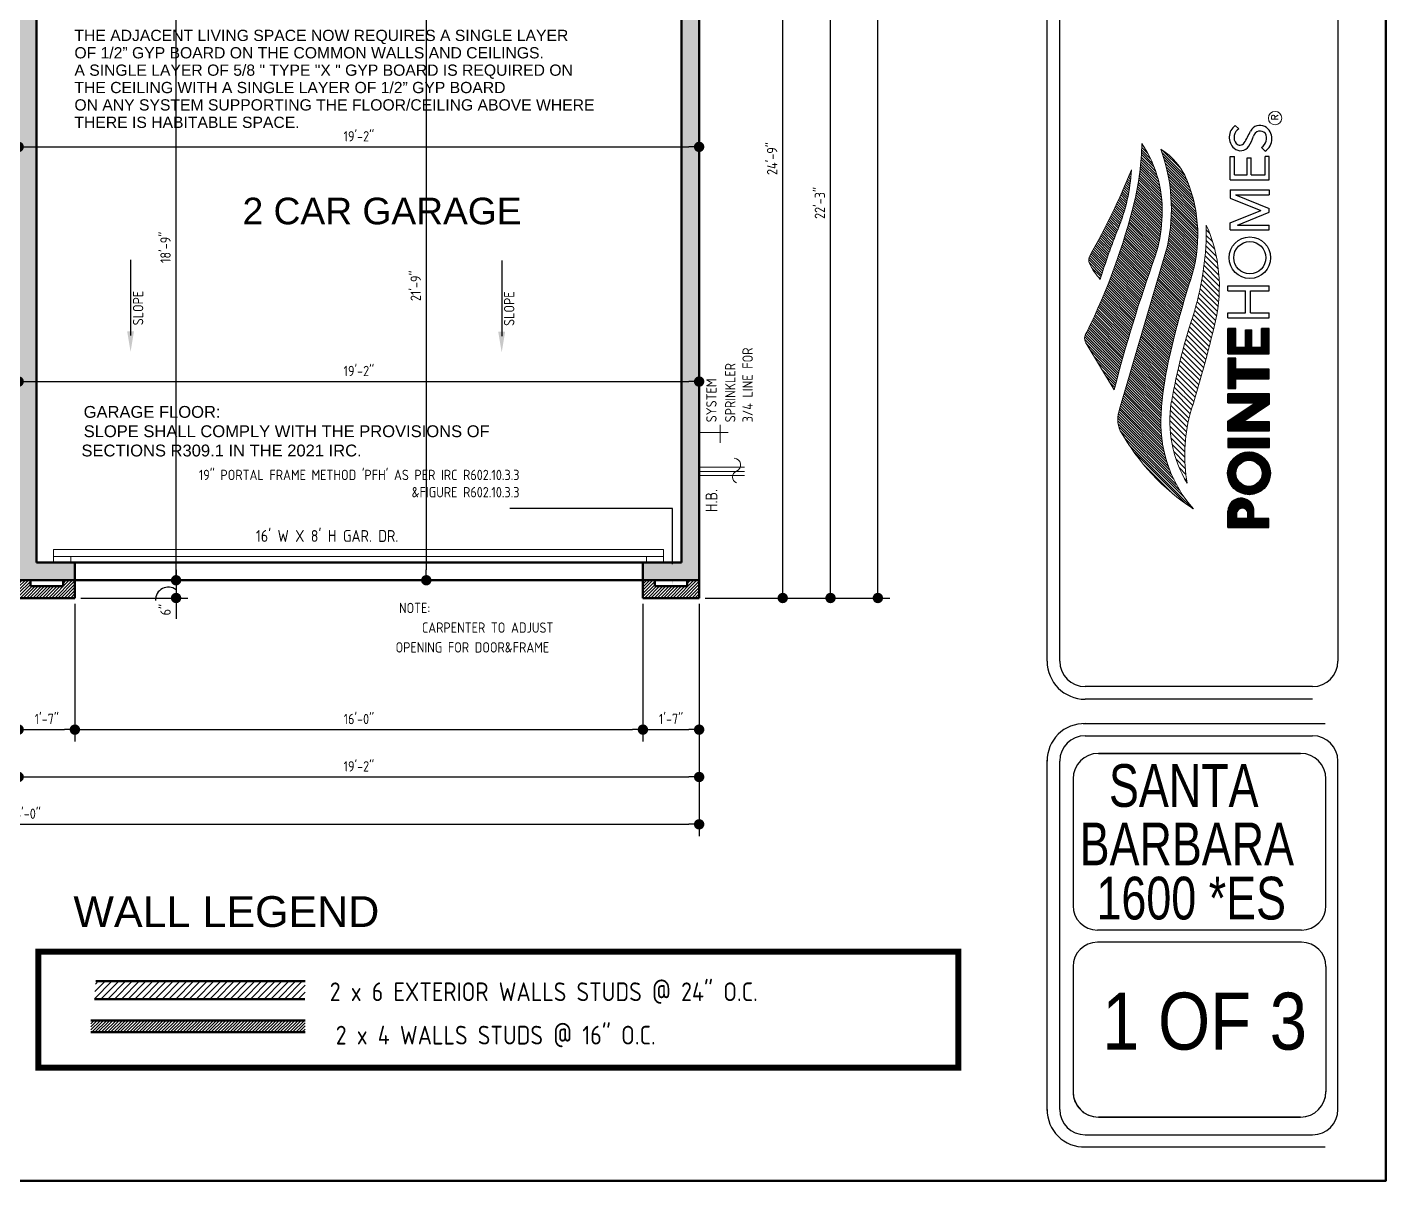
# Model space of a CAD drawing. Header units: inches. Extents: x 4 to 1638, y 6 to 1086.
# Drawn here: x 1178.4 to 1637.7, y 5.8 to 395.6 of the extents above; entities that cross this region are included whole.
import ezdxf
from ezdxf.enums import TextEntityAlignment as Align

# ---------------------------------------------------------------- set-up
doc = ezdxf.new("R2010")
doc.units = ezdxf.units.IN
doc.header["$MEASUREMENT"] = 0
doc.linetypes.add('HIDDEN', pattern=[0.375, 0.25, -0.125])
for name, color, linetype in [('BORDER', 5, 'Continuous'), ('DIM', 4, 'Continuous'), ('ELECTRICAL WIRING', 137, 'HIDDEN'), ('TEXT', 7, 'Continuous')]:
    doc.layers.add(name, color=color, linetype=linetype)
for name, color, linetype, lineweight in [('DIMS', 4, 'Continuous', 25), ('DOORS', 127, 'Continuous', 9), ('DOORTEXT', 253, 'Continuous', 20), ('HATCH', 139, 'Continuous', 0), ('logo', 7, 'Continuous', 20), ('ROOM LBLS', 253, 'Continuous', 30), ('TEXT LBLS', 81, 'Continuous', 18), ('WALLS', 7, 'Continuous', 50), ('WINDWS LBLS', 121, 'Continuous', 18)]:
    doc.layers.add(name, color=color, linetype=linetype, lineweight=lineweight)
doc.styles.add('ARCH', font='ARCHITXT.SHX')
doc.styles.add('L80', font='simplex', dxfattribs={"height": 4})
doc.styles.add('SWIS72', font='swissel.ttf', dxfattribs={"height": 4.5})
doc.styles.add('TEXT1', font='ARCHITXT.shx')
doc.dimstyles.new('ARCHITECTURAL', dxfattribs={"dimtxt": 3.5, "dimasz": 3.5, "dimexe": 4, "dimexo": 2, "dimgap": 1.5, "dimtad": 1, "dimdec": 1, "dimzin": 3, "dimdsep": 46, "dimlunit": 4, "dimtxsty": 'ARCH', "dimblk": 'DOT', "dimcen": 0.0625, "dimadec": 0, "dimazin": 0, "dimtfac": 1, "dimtdec": 1, "dimtix": 1, "dimtofl": 0, "dimtmove": 1, "dimatfit": 2, "dimldrblk": 'DOTSMALL', "dimfxl": 1, "dimtolj": 1, "dimtzin": 0, "dimarcsym": 0})
pattern_1 = [(45, (-49103.8698, 93453.425), (-0.530330086, 0.530330086), [])]

# ---------------------------------------------------------------- blocks, each defined once
blk = doc.blocks.new('_Dot')
at = {"layer": 'DIMS', "color": 0, "lineweight": -2}
blk.add_line((-0.5, 0), (-1, 0), dxfattribs=at)
at = {"layer": 'DIMS', "color": 0, "const_width": 0.5}
blk.add_lwpolyline([(-0.25, 0, 1), (0.25, 0, 1)], format="xyb", close=True, dxfattribs=at)
blk = doc.blocks.new('*D125')
at = {"layer": 'Defpoints', "color": 0, "ltscale": 0.5, "transparency": 16777216}
for p in [(1405.57, 303.52), (1175.57, 292.85), (1405.57, 275.86)]:
    blk.add_point(p, dxfattribs=at)
at = {"layer": 'DIMS', "color": 0, "lineweight": -2, "ltscale": 0.5, "transparency": 16777216}
for p, q in [((1405.57, 301.52), (1405.57, 271.86)), ((1175.57, 290.85), (1175.57, 271.86)), ((1179.07, 275.86), (1402.07, 275.86))]:
    blk.add_line(p, q, dxfattribs=at)
at = {"layer": 'DIMS', "color": 0, "lineweight": -2, "ltscale": 0.5, "transparency": 16777216, "xscale": 3.5, "yscale": 3.5, "zscale": 3.5, "rotation": 180}
blk.add_blockref('_Dot', (1175.57, 275.86), dxfattribs=at)
at = {"layer": 'DIMS', "color": 0, "lineweight": -2, "ltscale": 0.5, "transparency": 16777216, "xscale": 3.5, "yscale": 3.5, "zscale": 3.5}
blk.add_blockref('_Dot', (1405.57, 275.86), dxfattribs=at)
at = {"layer": 'DIMS', "color": 0, "ltscale": 0.5, "transparency": 16777216, "insert": (1290.57, 279.44), "char_height": 3.5, "attachment_point": 5, "style": 'ARCH'}
blk.add_mtext('\\A1;19\'-2"', dxfattribs=at)
blk = doc.blocks.new('_DotSmall')
at = {"layer": 'DIMS', "color": 0, "const_width": 0.5}
blk.add_lwpolyline([(-0.0625, 0, 1), (0.0625, 0, 1)], format="xyb", close=True, dxfattribs=at)
blk = doc.blocks.new('*D224')
at = {"layer": 'Defpoints', "color": 0, "ltscale": 0.5, "transparency": 16777216}
for p in [(1175.57, 202.72), (1194.57, 202.72), (1194.57, 158.24)]:
    blk.add_point(p, dxfattribs=at)
at = {"layer": 'DIMS', "color": 0, "lineweight": -2, "ltscale": 0.5, "transparency": 16777216}
for p, q in [((1175.57, 200.72), (1175.57, 154.24)), ((1194.57, 200.72), (1194.57, 154.24)), ((1179.07, 158.24), (1191.07, 158.24))]:
    blk.add_line(p, q, dxfattribs=at)
at = {"layer": 'DIMS', "color": 0, "lineweight": -2, "ltscale": 0.5, "transparency": 16777216, "xscale": 3.5, "yscale": 3.5, "zscale": 3.5, "rotation": 180}
blk.add_blockref('_Dot', (1175.57, 158.24), dxfattribs=at)
at = {"layer": 'DIMS', "color": 0, "lineweight": -2, "ltscale": 0.5, "transparency": 16777216, "xscale": 3.5, "yscale": 3.5, "zscale": 3.5}
blk.add_blockref('_Dot', (1194.57, 158.24), dxfattribs=at)
at = {"layer": 'DIMS', "color": 0, "ltscale": 0.5, "transparency": 16777216, "insert": (1185.07, 161.83), "char_height": 3.5, "attachment_point": 5, "style": 'ARCH'}
blk.add_mtext('\\A1;1\'-7"', dxfattribs=at)
blk = doc.blocks.new('*D225')
at = {"layer": 'Defpoints', "color": 0, "ltscale": 0.5, "transparency": 16777216}
for p in [(1194.57, 202.72), (1386.57, 202.72), (1386.57, 158.24)]:
    blk.add_point(p, dxfattribs=at)
at = {"layer": 'DIMS', "color": 0, "lineweight": -2, "ltscale": 0.5, "transparency": 16777216}
for p, q in [((1194.57, 200.72), (1194.57, 154.24)), ((1386.57, 200.72), (1386.57, 154.24)), ((1198.07, 158.24), (1383.07, 158.24))]:
    blk.add_line(p, q, dxfattribs=at)
at = {"layer": 'DIMS', "color": 0, "lineweight": -2, "ltscale": 0.5, "transparency": 16777216, "xscale": 3.5, "yscale": 3.5, "zscale": 3.5, "rotation": 180}
blk.add_blockref('_Dot', (1194.57, 158.24), dxfattribs=at)
at = {"layer": 'DIMS', "color": 0, "lineweight": -2, "ltscale": 0.5, "transparency": 16777216, "xscale": 3.5, "yscale": 3.5, "zscale": 3.5}
blk.add_blockref('_Dot', (1386.57, 158.24), dxfattribs=at)
at = {"layer": 'DIMS', "color": 0, "ltscale": 0.5, "transparency": 16777216, "insert": (1290.57, 161.83), "char_height": 3.5, "attachment_point": 5, "style": 'ARCH'}
blk.add_mtext('\\A1;16\'-0"', dxfattribs=at)
blk = doc.blocks.new('*D130')
at = {"layer": 'Defpoints', "color": 0, "ltscale": 0.5, "transparency": 16777216}
for p in [(1405.57, 202.72), (1386.57, 200.72), (1405.57, 158.24)]:
    blk.add_point(p, dxfattribs=at)
at = {"layer": 'DIMS', "color": 0, "lineweight": -2, "ltscale": 0.5, "transparency": 16777216}
for p, q in [((1386.57, 198.72), (1386.57, 154.24)), ((1405.57, 200.72), (1405.57, 154.24)), ((1390.07, 158.24), (1402.07, 158.24))]:
    blk.add_line(p, q, dxfattribs=at)
at = {"layer": 'DIMS', "color": 0, "lineweight": -2, "ltscale": 0.5, "transparency": 16777216, "xscale": 3.5, "yscale": 3.5, "zscale": 3.5, "rotation": 180}
blk.add_blockref('_Dot', (1386.57, 158.24), dxfattribs=at)
at = {"layer": 'DIMS', "color": 0, "lineweight": -2, "ltscale": 0.5, "transparency": 16777216, "xscale": 3.5, "yscale": 3.5, "zscale": 3.5}
blk.add_blockref('_Dot', (1405.57, 158.24), dxfattribs=at)
at = {"layer": 'DIMS', "color": 0, "ltscale": 0.5, "transparency": 16777216, "insert": (1396.07, 161.83), "char_height": 3.5, "attachment_point": 5, "style": 'ARCH'}
blk.add_mtext('\\A1;1\'-7"', dxfattribs=at)
blk = doc.blocks.new('*D131')
at = {"layer": 'Defpoints', "color": 0, "ltscale": 0.5, "transparency": 16777216}
for p in [(1175.57, 200.72), (1405.57, 200.72), (1405.57, 142.24)]:
    blk.add_point(p, dxfattribs=at)
at = {"layer": 'DIMS', "color": 0, "lineweight": -2, "ltscale": 0.5, "transparency": 16777216}
for p, q in [((1175.57, 198.72), (1175.57, 138.24)), ((1405.57, 198.72), (1405.57, 138.24)), ((1179.07, 142.24), (1402.07, 142.24))]:
    blk.add_line(p, q, dxfattribs=at)
at = {"layer": 'DIMS', "color": 0, "lineweight": -2, "ltscale": 0.5, "transparency": 16777216, "xscale": 3.5, "yscale": 3.5, "zscale": 3.5, "rotation": 180}
blk.add_blockref('_Dot', (1175.57, 142.24), dxfattribs=at)
at = {"layer": 'DIMS', "color": 0, "lineweight": -2, "ltscale": 0.5, "transparency": 16777216, "xscale": 3.5, "yscale": 3.5, "zscale": 3.5}
blk.add_blockref('_Dot', (1405.57, 142.24), dxfattribs=at)
at = {"layer": 'DIMS', "color": 0, "ltscale": 0.5, "transparency": 16777216, "insert": (1290.57, 145.83), "char_height": 3.5, "attachment_point": 5, "style": 'ARCH'}
blk.add_mtext('\\A1;19\'-2"', dxfattribs=at)
blk = doc.blocks.new('*D132')
at = {"layer": 'Defpoints', "color": 0, "ltscale": 0.5, "transparency": 16777216}
for p in [(949.57, 300.72), (1405.57, 198.72), (1405.57, 126.24)]:
    blk.add_point(p, dxfattribs=at)
at = {"layer": 'DIMS', "color": 0, "lineweight": -2, "ltscale": 0.5, "transparency": 16777216}
for p, q in [((949.57, 298.72), (949.57, 122.24)), ((1405.57, 196.72), (1405.57, 122.24)), ((953.07, 126.24), (1402.07, 126.24))]:
    blk.add_line(p, q, dxfattribs=at)
at = {"layer": 'DIMS', "color": 0, "lineweight": -2, "ltscale": 0.5, "transparency": 16777216, "xscale": 3.5, "yscale": 3.5, "zscale": 3.5, "rotation": 180}
blk.add_blockref('_Dot', (949.57, 126.24), dxfattribs=at)
at = {"layer": 'DIMS', "color": 0, "lineweight": -2, "ltscale": 0.5, "transparency": 16777216, "xscale": 3.5, "yscale": 3.5, "zscale": 3.5}
blk.add_blockref('_Dot', (1405.57, 126.24), dxfattribs=at)
at = {"layer": 'DIMS', "color": 0, "ltscale": 0.5, "transparency": 16777216, "insert": (1177.57, 129.83), "char_height": 3.5, "attachment_point": 5, "style": 'ARCH'}
blk.add_mtext('\\A1;38\'-0"', dxfattribs=at)
blk = doc.blocks.new('*D134')
at = {"layer": 'Defpoints', "color": 0, "ltscale": 0.5, "transparency": 16777216}
for p in [(1405.57, 372.41), (1175.57, 363.19), (1405.57, 355.17)]:
    blk.add_point(p, dxfattribs=at)
at = {"layer": 'DIMS', "color": 0, "lineweight": -2, "ltscale": 0.5, "transparency": 16777216}
for p, q in [((1405.57, 370.41), (1405.57, 351.17)), ((1175.57, 361.19), (1175.57, 351.17)), ((1179.07, 355.17), (1402.07, 355.17))]:
    blk.add_line(p, q, dxfattribs=at)
at = {"layer": 'DIMS', "color": 0, "lineweight": -2, "ltscale": 0.5, "transparency": 16777216, "xscale": 3.5, "yscale": 3.5, "zscale": 3.5, "rotation": 180}
blk.add_blockref('_Dot', (1175.57, 355.17), dxfattribs=at)
at = {"layer": 'DIMS', "color": 0, "lineweight": -2, "ltscale": 0.5, "transparency": 16777216, "xscale": 3.5, "yscale": 3.5, "zscale": 3.5}
blk.add_blockref('_Dot', (1405.57, 355.17), dxfattribs=at)
at = {"layer": 'DIMS', "color": 0, "ltscale": 0.5, "transparency": 16777216, "insert": (1290.57, 358.75), "char_height": 3.5, "attachment_point": 5, "style": 'ARCH'}
blk.add_mtext('\\A1;19\'-2"', dxfattribs=at)
blk = doc.blocks.new('*D232')
at = {"layer": 'Defpoints', "color": 0, "ltscale": 0.5, "transparency": 16777216}
for p in [(1220.33, 208.72), (1228.78, 208.72), (1194.57, 202.72)]:
    blk.add_point(p, dxfattribs=at)
at = {"layer": 'DIMS', "color": 0, "lineweight": -2, "ltscale": 0.5, "transparency": 16777216}
for p, q in [((1228.78, 212.22), (1228.78, 215.72)), ((1222.33, 208.72), (1232.78, 208.72)), ((1196.57, 202.72), (1232.78, 202.72)), ((1228.78, 199.22), (1228.78, 195.72))]:
    blk.add_line(p, q, dxfattribs=at)
at = {"layer": 'DIMS', "color": 0, "lineweight": -2, "ltscale": 0.5, "transparency": 16777216, "xscale": 3.5, "yscale": 3.5, "zscale": 3.5}
for p, rotation in [((1228.78, 208.72), 270), ((1228.78, 202.72), 90)]:
    blk.add_blockref('_Dot', p, dxfattribs=dict(at, rotation=rotation))
at = {"layer": 'DIMS', "color": 0, "ltscale": 0.5, "transparency": 16777216, "insert": (1225.2, 198.79), "char_height": 3.5, "attachment_point": 5, "rotation": 90, "style": 'ARCH'}
blk.add_mtext('\\A1;6"', dxfattribs=at)
blk = doc.blocks.new('*D172')
at = {"layer": 'Defpoints', "color": 0, "ltscale": 0.5, "transparency": 16777216}
for p in [(1217.56, 433.72), (1228.78, 433.72), (1208.33, 208.72)]:
    blk.add_point(p, dxfattribs=at)
at = {"layer": 'DIMS', "color": 0, "lineweight": -2, "ltscale": 0.5, "transparency": 16777216}
for p, q in [((1219.56, 433.72), (1232.78, 433.72)), ((1228.78, 212.22), (1228.78, 430.22)), ((1210.33, 208.72), (1232.78, 208.72))]:
    blk.add_line(p, q, dxfattribs=at)
at = {"layer": 'DIMS', "color": 0, "lineweight": -2, "ltscale": 0.5, "transparency": 16777216, "xscale": 3.5, "yscale": 3.5, "zscale": 3.5}
for p, rotation in [((1228.78, 433.72), 90), ((1228.78, 208.72), 270)]:
    blk.add_blockref('_Dot', p, dxfattribs=dict(at, rotation=rotation))
at = {"layer": 'DIMS', "color": 0, "ltscale": 0.5, "transparency": 16777216, "insert": (1225.2, 321.22), "char_height": 3.5, "attachment_point": 5, "rotation": 90, "style": 'ARCH'}
blk.add_mtext('\\A1;18\'-9"', dxfattribs=at)
blk = doc.blocks.new('*D177')
at = {"layer": 'Defpoints', "color": 0, "ltscale": 0.5, "transparency": 16777216}
for p in [(1401.57, 469.72), (1449.98, 469.72), (1405.57, 202.72)]:
    blk.add_point(p, dxfattribs=at)
at = {"layer": 'DIMS', "color": 0, "lineweight": -2, "ltscale": 0.5, "transparency": 16777216}
for p, q in [((1403.57, 469.72), (1453.98, 469.72)), ((1449.98, 206.22), (1449.98, 466.22)), ((1407.57, 202.72), (1453.98, 202.72))]:
    blk.add_line(p, q, dxfattribs=at)
at = {"layer": 'DIMS', "color": 0, "lineweight": -2, "ltscale": 0.5, "transparency": 16777216, "xscale": 3.5, "yscale": 3.5, "zscale": 3.5}
for p, rotation in [((1449.98, 469.72), 90), ((1449.98, 202.72), 270)]:
    blk.add_blockref('_Dot', p, dxfattribs=dict(at, rotation=rotation))
at = {"layer": 'DIMS', "color": 0, "ltscale": 0.5, "transparency": 16777216, "insert": (1446.39, 336.22), "char_height": 3.5, "attachment_point": 5, "rotation": 90, "style": 'ARCH'}
blk.add_mtext('\\A1;22\'-3"', dxfattribs=at)
blk = doc.blocks.new('*D178')
at = {"layer": 'Defpoints', "color": 0, "ltscale": 0.5, "transparency": 16777216}
for p in [(1417.44, 499.72), (1433.82, 499.72), (1405.57, 202.72)]:
    blk.add_point(p, dxfattribs=at)
at = {"layer": 'DIMS', "color": 0, "lineweight": -2, "ltscale": 0.5, "transparency": 16777216}
for p, q in [((1419.44, 499.72), (1437.82, 499.72)), ((1433.82, 206.22), (1433.82, 496.22)), ((1407.57, 202.72), (1437.82, 202.72))]:
    blk.add_line(p, q, dxfattribs=at)
at = {"layer": 'DIMS', "color": 0, "lineweight": -2, "ltscale": 0.5, "transparency": 16777216, "xscale": 3.5, "yscale": 3.5, "zscale": 3.5}
for p, rotation in [((1433.82, 499.72), 90), ((1433.82, 202.72), 270)]:
    blk.add_blockref('_Dot', p, dxfattribs=dict(at, rotation=rotation))
at = {"layer": 'DIMS', "color": 0, "ltscale": 0.5, "transparency": 16777216, "insert": (1430.24, 351.22), "char_height": 3.5, "attachment_point": 5, "rotation": 90, "style": 'ARCH'}
blk.add_mtext('\\A1;24\'-9"', dxfattribs=at)
blk = doc.blocks.new('*D180')
at = {"layer": 'Defpoints', "color": 0, "ltscale": 0.5, "transparency": 16777216}
for p in [(1405.57, 922.72), (1465.98, 922.72), (1407.57, 202.72)]:
    blk.add_point(p, dxfattribs=at)
at = {"layer": 'DIMS', "color": 0, "lineweight": -2, "ltscale": 0.5, "transparency": 16777216}
for p, q in [((1407.57, 922.72), (1469.98, 922.72)), ((1465.98, 206.22), (1465.98, 919.22)), ((1409.57, 202.72), (1469.98, 202.72))]:
    blk.add_line(p, q, dxfattribs=at)
at = {"layer": 'DIMS', "color": 0, "lineweight": -2, "ltscale": 0.5, "transparency": 16777216, "xscale": 3.5, "yscale": 3.5, "zscale": 3.5}
for p, rotation in [((1465.98, 922.72), 90), ((1465.98, 202.72), 270)]:
    blk.add_blockref('_Dot', p, dxfattribs=dict(at, rotation=rotation))
at = {"layer": 'DIMS', "color": 0, "ltscale": 0.5, "transparency": 16777216, "insert": (1462.39, 562.72), "char_height": 3.5, "attachment_point": 5, "rotation": 90, "style": 'ARCH'}
blk.add_mtext('\\A1;60\'-0"', dxfattribs=at)
blk = doc.blocks.new('*D209')
at = {"layer": 'Defpoints', "color": 0, "ltscale": 0.5, "transparency": 16777216}
for p in [(1306.57, 469.72), (1313.35, 208.72), (1386.57, 208.72)]:
    blk.add_point(p, dxfattribs=at)
at = {"layer": 'DIMS', "color": 0, "lineweight": -2, "ltscale": 0.5, "transparency": 16777216}
for p, q in [((1308.57, 469.72), (1317.35, 469.72)), ((1313.35, 466.22), (1313.35, 212.22)), ((1384.57, 208.72), (1309.35, 208.72))]:
    blk.add_line(p, q, dxfattribs=at)
at = {"layer": 'DIMS', "color": 0, "lineweight": -2, "ltscale": 0.5, "transparency": 16777216, "xscale": 3.5, "yscale": 3.5, "zscale": 3.5}
for p, rotation in [((1313.35, 469.72), 90), ((1313.35, 208.72), 270)]:
    blk.add_blockref('_Dot', p, dxfattribs=dict(at, rotation=rotation))
at = {"layer": 'DIMS', "color": 0, "ltscale": 0.5, "transparency": 16777216, "insert": (1309.77, 308.23), "char_height": 3.5, "attachment_point": 5, "rotation": 90, "style": 'ARCH'}
blk.add_mtext('\\A1;21\'-9"', dxfattribs=at)

msp = doc.modelspace()

# ---------------------------------------------------------------- hatches: boundary and pattern name
at = {"layer": 'HATCH'}
h = msp.add_hatch(color=9, dxfattribs=at)
h.dxf.hatch_style = 1
h.set_gradient(color1=(199, 200, 202), color2=(147, 149, 152), name='INVCYLINDER')
h.paths.add_polyline_path([(1258.57, 475.72), (1254.57, 475.72), (1230.07, 475.72), (1230.07, 469.72), (1399.57, 469.72), (1399.57, 214.72), (1386.57, 214.72), (1386.57, 208.72), (1405.57, 208.72), (1405.57, 473.72), (1405.57, 481.72), (1399.57, 481.72), (1399.57, 475.72)])
h = msp.add_hatch(color=9, dxfattribs=at)
h.dxf.hatch_style = 1
h.set_gradient(color1=(199, 200, 202), color2=(147, 149, 152), name='INVCYLINDER')
h.paths.add_polyline_path([(1175.57, 475.72), (1198.07, 475.72), (1198.07, 469.72), (1181.57, 469.72), (1181.57, 214.72), (1194.57, 214.72), (1194.57, 208.72), (1175.57, 208.72), (1175.57, 393.72), (1157.57, 393.72), (1157.57, 399.72), (1175.57, 399.72)])
at = {"layer": 'HATCH', "ltscale": 0.5}
h = msp.add_hatch(dxfattribs=at)
h.set_pattern_fill('ANSI31', color=256, scale=6, style=0)
h.set_pattern_definition(pattern_1)
h.paths.add_polyline_path([(1175.57, 208.72), (1179.57, 208.72), (1179.57, 206.72), (1190.57, 206.72), (1190.57, 208.72), (1194.57, 208.72), (1194.57, 202.72), (1175.57, 202.72)])
h = msp.add_hatch(dxfattribs=at)
h.set_pattern_fill('ANSI31', color=256, scale=6, style=0)
h.set_pattern_definition(pattern_1)
h.paths.add_polyline_path([(1386.57, 202.72), (1405.57, 202.72), (1405.57, 208.72), (1401.57, 208.72), (1401.57, 206.72), (1390.57, 206.72), (1390.57, 208.72), (1386.57, 208.72)])
at = {"layer": 'HATCH'}
h = msp.add_hatch(dxfattribs=at)
h.set_pattern_fill('ANSI31', color=256, scale=13, style=0)
h.set_pattern_definition([(45, (-85684.3881, 51731.702), (-1.14904852, 1.14904852), [])])
h.paths.add_polyline_path([(1272.47, 73.2), (1201.61, 73.2), (1201.15, 67.2), (1272.33, 67.2)])
h = msp.add_hatch(dxfattribs=at)
h.set_pattern_fill('ANSI31', color=256, scale=6, style=0)
h.set_pattern_definition([(45, (-85684.3881, 51731.702), (-0.530330086, 0.530330086), [])])
h.paths.add_polyline_path([(1272.4, 59.95), (1199.99, 59.95), (1199.99, 55.95), (1272.4, 55.95)])
at = {"layer": 'logo', "linetype": 'Continuous'}
h = msp.add_hatch(dxfattribs=at)
h.set_pattern_fill('ANSI31', color=1, scale=4.8585, angle=270, style=0)
h.set_pattern_definition([(315, (688.3216, -22.6542), (0.42943482, 0.42943482), [])])
h.paths.add_polyline_path([(1537.65, 318.48, 0.224336), (1537.47, 315.77, 0.060084), (1541.15, 310.36, -0.023094), (1547.19, 327.49, 0.083261), (1551.69, 347.43, -0.034658)], flags=17)
h.paths.add_polyline_path([(1552.78, 336.86, -0.053008), (1536.62, 292.58, 0.356075), (1536.59, 288.43), (1545.87, 273.02, -0.023547), (1559.7, 318.19, 0.079421), (1561.92, 330.44, 0.170153), (1555.22, 356.31, -0.049101)])
h.paths.add_polyline_path([(1563.85, 321.74), (1547.68, 266.57, 0.200045), (1547.92, 259.26, 0.119213), (1572.61, 232.82, -0.189241), (1561.67, 262.92, -0.045795), (1563.73, 280.48, -0.026285), (1571.73, 310.42, 0.177839), (1570.44, 343.98, 0.157521), (1561.63, 354.38, -0.14198)])
h = msp.add_hatch(dxfattribs=at)
h.set_pattern_fill('ANSI31', color=1, scale=10.332487, angle=270, style=0)
h.set_pattern_definition([(315, (688.3216, -22.6542), (0.9132715, 0.9132715), [])])
h.paths.add_polyline_path([(1573, 299.65, 0.035084), (1565.17, 268.89, 0.179385), (1570.56, 241.49, -0.108158), (1571.41, 264.63, 0.020539), (1580.11, 296.42, 0.162308), (1577, 328.72, -0.074515)])
h = msp.add_hatch(dxfattribs=at)
h.set_pattern_fill('ANSI31', color=1, scale=2.583122, angle=180, style=0)
h.set_pattern_definition([(225, (685.11222, -22.65418), (0.22831787, -0.22831787), [])])
h.paths.add_polyline_path([(1584.32, 231.91), (1584.32, 226.57), (1598.12, 226.57), (1598.12, 229.62), (1593.06, 229.62), (1593.06, 232.75, 0.937955)])
h.paths.add_polyline_path([(1587.35, 229.62), (1587.35, 231.8, -0.686175), (1590.97, 231.8), (1590.97, 229.62)], flags=16)
h.paths.add_polyline_path([(1591.42, 237.64, 1), (1591.42, 252.11, 1)])
h.paths.add_polyline_path([(1591.42, 249.3, -1), (1591.42, 240.44, -1)], flags=16)
h.paths.add_polyline_path([(1584.32, 256.63), (1584.32, 253.61), (1598.35, 253.61), (1598.35, 256.63)])
h.paths.add_polyline_path([(1584.32, 271.69), (1584.32, 268.67), (1593.54, 268.67), (1584.32, 262.47), (1584.32, 259.2), (1598.4, 259.2), (1598.4, 262.26), (1589.37, 262.26), (1598.4, 268.34), (1598.4, 271.69)])
h.paths.add_polyline_path([(1586.94, 280.1), (1586.94, 283.75), (1584.32, 283.75), (1584.32, 273.49), (1586.94, 273.49), (1586.94, 276.76), (1598.25, 276.76), (1598.25, 280.1)])
h.paths.add_polyline_path([(1595.63, 293.78), (1595.63, 287.52), (1592.38, 287.52), (1592.38, 293.35), (1590.23, 293.35), (1590.23, 287.52), (1586.94, 287.52), (1586.94, 293.78), (1584.32, 293.78), (1584.32, 285.23), (1598.25, 285.23), (1598.25, 293.78)])

# ---------------------------------------------------------------- linework, layer by layer
at = {"color": 2}
for p, q in [((1527.47, 181.36, 0.03), (1527.47, 646.35, 0.03)), ((1621.47, 646.35, 0.03), (1621.47, 181.36, 0.03)), ((1612.92, 172.8, 0.03), (1536.03, 172.8, 0.03)), ((1536.03, 156.19, 0.03), (1612.92, 156.19, 0.03)), ((1527.47, 29.86, 0.03), (1527.47, 147.63, 0.03)), ((1621.47, 29.86, 0.03), (1621.47, 147.63, 0.03)), ((1536.03, 21.3, 0.03), (1612.92, 21.3, 0.03))]:
    msp.add_line(p, q, dxfattribs=at)
at = {"color": 1}
for p, q in [((1608.88, 150.18, 0.03), (1540.51, 150.18, 0.03)), ((1540.51, 150.18, 0.03), (1608.88, 150.18, 0.03)), ((1531.95, 141.62, 0.03), (1531.95, 98.72, 0.03)), ((1617.43, 98.72, 0.03), (1617.43, 141.62, 0.03)), ((1609.21, 90.5, 0.03), (1540.17, 90.5, 0.03)), ((1609.21, 86.39, 0.03), (1540.17, 86.39, 0.03)), ((1531.95, 78.16, 0.03), (1531.95, 35.87, 0.03)), ((1617.43, 78.18, 0.03), (1617.43, 35.87, 0.03)), ((1617.43, 45.26, 0.03), (1617.43, 35.95, 0.03)), ((1540.51, 27.31, 0.03), (1608.88, 27.31, 0.03)), ((1608.8, 27.31, 0.03), (1540.51, 27.31, 0.03))]:
    msp.add_line(p, q, dxfattribs=at)
at = {"color": 2}
for centre, start, end in [((1536.03, 181.36, 0.03), 180, 270), ((1612.92, 181.36, 0.03), 270, 0), ((1536.03, 147.63, 0.03), 90, 180), ((1612.92, 147.63, 0.03), 0, 90), ((1536.03, 29.86, 0.03), 180, 270), ((1612.92, 29.86, 0.03), 270, 0)]:
    msp.add_arc(centre, 8.56, start, end, dxfattribs=at)
at = {"color": 1}
for centre, radius, start, end in [((1540.51, 141.62, 0.03), 8.56, 90, 180), ((1540.51, 141.62, 0.03), 8.56, 90, 180), ((1540.51, 141.62, 0.03), 8.56, 90, 180), ((1608.88, 141.62, 0.03), 8.56, 0, 90), ((1608.88, 141.62, 0.03), 8.56, 0, 90), ((1540.17, 98.72, 0.03), 8.22, 180, 270), ((1609.21, 98.72, 0.03), 8.22, 270, 0), ((1540.17, 78.16, 0.03), 8.22, 90, 180), ((1540.17, 78.16, 0.03), 8.22, 90.0004, 179.9991), ((1609.21, 78.16, 0.03), 8.22, 0, 90), ((1540.51, 35.87, 0.03), 8.56, 180, 270), ((1540.51, 35.87, 0.03), 8.56, 180, 270.0007), ((1608.8, 35.95, 0.03), 8.64, 270, 0), ((1608.88, 35.87, 0.03), 8.56, 270, 0)]:
    msp.add_arc(centre, radius, start, end, dxfattribs=at)
at = {"layer": 'BORDER'}
for p, q in [((1523.19, 181.36, 0.03), (1523.19, 646.35, 0.03)), ((1612.92, 168.52, 0.03), (1536.03, 168.52, 0.03)), ((1535.33, 160.26, 0.03), (1617.2, 160.26, 0.03)), ((1523.19, 29.57, 0.03), (1523.19, 147.92, 0.03)), ((1535.33, 17.23, 0.03), (1617.2, 17.23, 0.03))]:
    msp.add_line(p, q, dxfattribs=at)
for centre, radius, start, end in [((1536.03, 181.36, 0.03), 12.84, 180, 270), ((1535.68, 147.77, 0.03), 12.49, 88.3957, 180.6644), ((1535.68, 29.71, 0.03), 12.49, 179.3356, 271.6043)]:
    msp.add_arc(centre, radius, start, end, dxfattribs=at)
at = {"layer": 'DIMS', "ltscale": 0.5}
msp.add_line((1228.78, 212.22, 0.03), (1228.78, 197.47, 0.03), dxfattribs=at)
at = {"layer": 'DIMS', "const_width": 2}
msp.add_lwpolyline([(1182.2, 83.17), (1493.19, 83.17), (1493.19, 43.97), (1182.2, 43.97)], close=True, dxfattribs=at)
at = {"layer": 'DIMS', "ltscale": 0.5}
msp.add_arc((1226.16, 202.09, 0.03), 4.31, 52.6374, 182.3002, dxfattribs=at)
at = {"layer": 'DOORS'}
for p, q in [((1393.49, 219.09, 0.03), (1187.36, 219.09, 0.03)), ((1187.36, 214.72, 0.03), (1187.36, 219.09, 0.03)), ((1187.36, 216.77, 0.03), (1193.22, 216.77, 0.03)), ((1393.49, 216.77, 0.03), (1188.29, 216.77, 0.03)), ((1193.22, 216.77, 0.03), (1193.22, 214.72, 0.03)), ((1387.79, 216.77, 0.03), (1387.79, 214.72, 0.03)), ((1393.49, 214.72, 0.03), (1393.49, 219.09, 0.03))]:
    msp.add_line(p, q, dxfattribs=at)
at = {"layer": 'ELECTRICAL WIRING', "color": 0, "linetype": 'Continuous'}
for p, q in [((1587.98, 361.31, 0.03), (1586.79, 362.37, 0.03)), ((1596.87, 353.73, 0.03), (1595.67, 354.98, 0.03)), ((1585.07, 344.08, 0.03), (1585.07, 351.89, 0.03)), ((1585.07, 351.89, 0.03), (1586.47, 351.89, 0.03)), ((1586.47, 345.75, 0.03), (1586.47, 351.89, 0.03)), ((1590.81, 345.75, 0.03), (1590.81, 351.44, 0.03)), ((1590.81, 351.44, 0.03), (1592.2, 351.44, 0.03)), ((1592.2, 345.75, 0.03), (1592.2, 351.44, 0.03)), ((1596.86, 345.75, 0.03), (1596.86, 351.89, 0.03)), ((1598.25, 351.89, 0.03), (1596.86, 351.89, 0.03)), ((1598.25, 344.08, 0.03), (1598.25, 351.89, 0.03)), ((1586.47, 345.75, 0.03), (1590.81, 345.75, 0.03)), ((1592.2, 345.75, 0.03), (1596.86, 345.75, 0.03)), ((1598.25, 344.08, 0.03), (1598.25, 345.75, 0.03)), ((1585.07, 344.08, 0.03), (1598.25, 344.08, 0.03)), ((1585.07, 340.63, 0.03), (1598.25, 340.63, 0.03)), ((1585.07, 340.63, 0.03), (1585.07, 337.88, 0.03)), ((1598.25, 340.63, 0.03), (1598.25, 338.95, 0.03)), ((1585.07, 337.88, 0.03), (1595.37, 333.72, 0.03)), ((1586.82, 338.95, 0.03), (1598.25, 334.33, 0.03)), ((1586.82, 338.95, 0.03), (1598.25, 338.95, 0.03)), ((1585.07, 329.55, 0.03), (1595.37, 333.72, 0.03)), ((1587.51, 328.76, 0.03), (1598.25, 333.11, 0.03)), ((1598.25, 333.11, 0.03), (1598.25, 334.33, 0.03)), ((1585.07, 327.09, 0.03), (1585.07, 329.55, 0.03)), ((1585.07, 327.09, 0.03), (1598.25, 327.09, 0.03)), ((1587.51, 328.76, 0.03), (1598.25, 328.76, 0.03)), ((1598.25, 327.09, 0.03), (1598.25, 328.76, 0.03)), ((1584.32, 306.56, 0.03), (1584.32, 308.24, 0.03)), ((1584.32, 308.24, 0.03), (1598.25, 308.24, 0.03)), ((1598.25, 306.56, 0.03), (1598.25, 308.24, 0.03)), ((1584.32, 306.56, 0.03), (1590.23, 306.56, 0.03)), ((1590.23, 299.05, 0.03), (1590.23, 306.56, 0.03)), ((1591.91, 306.56, 0.03), (1598.25, 306.56, 0.03)), ((1591.91, 299.05, 0.03), (1591.91, 306.56, 0.03)), ((1584.32, 297.38, 0.03), (1584.32, 299.05, 0.03)), ((1584.32, 299.05, 0.03), (1590.23, 299.05, 0.03)), ((1591.91, 299.05, 0.03), (1598.25, 299.05, 0.03)), ((1598.25, 297.38, 0.03), (1598.25, 299.05, 0.03)), ((1584.32, 297.38, 0.03), (1598.25, 297.38, 0.03)), ((1584.32, 285.23, 0.03), (1584.32, 293.78, 0.03)), ((1586.94, 293.78, 0.03), (1584.32, 293.78, 0.03)), ((1586.94, 287.52, 0.03), (1586.94, 293.78, 0.03)), ((1590.23, 293.35, 0.03), (1592.38, 293.35, 0.03)), ((1590.23, 287.52, 0.03), (1590.23, 293.35, 0.03)), ((1592.38, 287.52, 0.03), (1592.38, 293.35, 0.03)), ((1598.25, 293.78, 0.03), (1595.63, 293.78, 0.03)), ((1595.63, 287.52, 0.03), (1595.63, 293.78, 0.03)), ((1598.25, 285.23, 0.03), (1598.25, 293.78, 0.03)), ((1584.32, 285.23, 0.03), (1598.25, 285.23, 0.03)), ((1586.94, 287.52, 0.03), (1590.23, 287.52, 0.03)), ((1592.38, 287.52, 0.03), (1595.63, 287.52, 0.03)), ((1598.4, 271.69, 0.03), (1584.32, 271.69, 0.03)), ((1584.32, 268.67, 0.03), (1584.32, 271.69, 0.03)), ((1598.4, 268.34, 0.03), (1598.4, 271.69, 0.03)), ((1584.32, 268.67, 0.03), (1593.54, 268.67, 0.03)), ((1584.32, 262.47, 0.03), (1593.54, 268.67, 0.03)), ((1589.37, 262.26, 0.03), (1598.4, 268.34, 0.03)), ((1584.32, 259.2, 0.03), (1584.32, 262.47, 0.03)), ((1598.4, 262.26, 0.03), (1589.37, 262.26, 0.03)), ((1598.4, 259.2, 0.03), (1598.4, 262.26, 0.03)), ((1584.32, 259.2, 0.03), (1598.4, 259.2, 0.03)), ((1587.35, 229.62, 0.03), (1587.35, 231.8, 0.03)), ((1590.97, 229.62, 0.03), (1587.35, 229.62, 0.03)), ((1590.97, 229.62, 0.03), (1590.97, 231.8, 0.03))]:
    msp.add_line(p, q, dxfattribs=at)
at = {"layer": 'ELECTRICAL WIRING', "color": 0, "linetype": 'Continuous', "elevation": 0.03}
for points in [[(1584.32, 273.49), (1586.94, 273.49), (1586.94, 276.76), (1598.25, 276.76), (1598.25, 280.1), (1586.94, 280.1), (1586.94, 283.75), (1584.32, 283.75), (1584.32, 273.49)], [(1584.32, 253.61), (1598.35, 253.61), (1598.35, 256.63), (1584.32, 256.63), (1584.32, 253.61)]]:
    msp.add_lwpolyline(points, close=True, dxfattribs=at)
for points in [[(1584.32, 226.57), (1598.12, 226.57), (1598.12, 229.62), (1593.06, 229.62), (1593.06, 232.75)], [(1584.32, 226.57), (1584.32, 232.19)]]:
    msp.add_lwpolyline(points, dxfattribs=at)
at = {"layer": 'ELECTRICAL WIRING', "color": 0, "linetype": 'Continuous'}
for centre, radius in [((1591.7, 317.72, 0.03), 7.02), ((1591.7, 317.72, 0.03), 5.44), ((1591.42, 244.87, 0.03), 7.23), ((1591.42, 244.87, 0.03), 4.43)]:
    msp.add_circle(centre, radius, dxfattribs=at)
for centre, radius, start, end in [((1589.63, 358.38, 0.03), 4.9, 125.4672, 228.8478), ((1589.75, 358.41, 0.03), 3.4, 121.5016, 218.0754), ((1559.62, 375.07, 0.03), 35.43, 328.3994, 335.7281), ((1578.62, 363.4, 0.03), 15.01, 327.8507, 342.0204), ((1595.14, 358.81, 0.03), 3.64, 62.7913, 152.2382), ((1595.21, 358.12, 0.03), 2.4, 42.4123, 164.5072), ((1593.63, 358.11, 0.03), 3.74, 303.2026, 25.9314), ((1594.28, 357.87, 0.03), 4.88, 301.9854, 58.8613), ((1588.56, 357.15, 0.03), 3.27, 228.8478, 327.8507), ((1588.37, 357.48, 0.03), 1.74, 222.103, 325.6883), ((1588.72, 232.05, 0.03), 4.4, 9.1539, 178.181), ((1589.16, 231.11, 0.03), 1.94, 21.0861, 158.9139)]:
    msp.add_arc(centre, radius, start, end, dxfattribs=at)
at = {"layer": 'logo', "color": 1, "linetype": 'Continuous'}
for p, q in [((1563.85, 321.74, 0.03), (1547.68, 266.57, 0.03)), ((1545.87, 273.02, 0.03), (1536.59, 288.43, 0.03))]:
    msp.add_line(p, q, dxfattribs=at)
msp.add_circle((1600.23, 364.9, 0.03), 2.27, dxfattribs=at)
for centre, radius, start, end in [((1455.23, 358.98, 0.03), 100.02, 347.223, 358.4671), ((1521.66, 333.81, 0.03), 40.41, 355.2127, 33.839), ((1506.42, 334.23, 0.03), 58.77, 347.7291, 20.0524), ((1549.93, 335.54, 0.03), 22.17, 22.369, 58.176), ((1336.13, 434.1, 0.03), 232.33, 330.1787, 338.0965), ((1489.99, 350.89, 0.03), 61.79, 337.7523, 356.7904), ((1525.39, 325.44, 0.03), 48.72, 342.0329, 22.369), ((1336.42, 390.71, 0.03), 222.95, 333.888, 346.025), ((1729.49, 253.58, 0.03), 196.71, 157.9297, 163.2214), ((1522.5, 331.27, 0.03), 39.43, 340.6212, 358.785), ((1478.03, 327.52, 0.03), 98.97, 343.6466, 0.6927), ((1530.11, 307.91, 0.03), 51.29, 347.0521, 23.9287), ((1540.44, 316.94, 0.03), 3.19, 149.3606, 201.5512), ((2032.05, 148.85, 0.03), 501.79, 160.2778, 165.6733), ((1561.7, 328.29, 0.03), 27.28, 207.3364, 221.0901), ((1852.26, 219.44, 0.03), 294.91, 162.0329, 168.0555), ((1788.01, 228.51, 0.03), 226.47, 161.6913, 169.7287), ((1189.03, 386.33, 0.03), 401.27, 342.3455, 347.0521), ((1539.15, 290.49, 0.03), 3.28, 140.3904, 218.7885), ((1658.34, 260.47, 0.03), 96.7, 168.0555, 178.5438), ((1556.57, 263.21, 0.03), 9.51, 159.2972, 204.5468), ((1604.82, 262.46, 0.03), 40.17, 170.7867, 211.4662), ((1605.49, 261.81, 0.03), 43.83, 178.5438, 221.4078), ((1623.85, 251.12, 0.03), 54.15, 165.5478, 190.2398), ((1614.93, 297.08, 0.03), 76.94, 209.4424, 236.6356)]:
    msp.add_arc(centre, radius, start, end, dxfattribs=at)
at = {"layer": 'TEXT', "color": 7}
for p, q in [((1213.4, 316.99), (1213.4, 291.44)), ((1338.83, 316.79), (1338.83, 291.24))]:
    msp.add_line(p, q, dxfattribs=at)
at = {"layer": 'TEXT', "color": 7, "elevation": 0.03}
msp.add_lwpolyline([(1396.59, 214.19), (1396.59, 233.02), (1341.61, 233.02)], dxfattribs=at)
at = {"layer": 'TEXT', "color": 7}
for points in [[(1214.57, 292.88), (1213.4, 285.88), (1212.23, 292.88)], [(1340, 292.68), (1338.83, 285.68), (1337.66, 292.68)], [(1395.42, 214.19, 0.03), (1396.59, 207.19, 0.03), (1397.76, 214.19, 0.03)]]:
    msp.add_solid(points, dxfattribs=at)
at = {"layer": 'TEXT LBLS'}
for p, q in [((1405.57, 246.88, 0.03), (1420.87, 246.88, 0.03)), ((1405.57, 245.43, 0.03), (1420.87, 245.43, 0.03)), ((1405.57, 244.08, 0.03), (1420.87, 244.08, 0.03)), ((1405.57, 244.08, 0.03), (1420.87, 244.08, 0.03))]:
    msp.add_line(p, q, dxfattribs=at)
for centre, radius, start, end in [((1417.26, 247.68, 0.03), 2.31, 292.8853, 86.027), ((1417.26, 247.68, 0.03), 2.31, 292.8853, 86.027), ((1418.99, 243.59, 0.03), 2.14, 112.8853, 247.1147), ((1418.99, 243.59, 0.03), 2.14, 112.8853, 247.1147)]:
    msp.add_arc(centre, radius, start, end, dxfattribs=at)
at = {"layer": 'WALLS'}
for p, q in [((1405.57, 473.72, 0.03), (1405.57, 202.72, 0.03)), ((1181.57, 469.72, 0.03), (1181.57, 214.72, 0.03)), ((1399.57, 469.72, 0.03), (1399.57, 214.72, 0.03)), ((1194.57, 214.72, 0.03), (1181.57, 214.72, 0.03)), ((1194.57, 214.72, 0.03), (1386.57, 214.72, 0.03)), ((1194.57, 208.72, 0.03), (1194.57, 214.72, 0.03)), ((1399.57, 214.72, 0.03), (1386.57, 214.72, 0.03)), ((1386.57, 208.72, 0.03), (1386.57, 214.72, 0.03)), ((1194.57, 208.72, 0.03), (1175.57, 208.72, 0.03)), ((1179.57, 208.72, 0.03), (1179.57, 206.72, 0.03)), ((1179.57, 206.72, 0.03), (1190.57, 206.72, 0.03)), ((1190.57, 206.72, 0.03), (1190.57, 208.72, 0.03)), ((1194.57, 208.72, 0.03), (1386.57, 208.72, 0.03)), ((1194.57, 202.72, 0.03), (1194.57, 208.72, 0.03)), ((1405.57, 208.72, 0.03), (1386.57, 208.72, 0.03)), ((1386.57, 202.72, 0.03), (1386.57, 208.72, 0.03)), ((1390.57, 206.72, 0.03), (1390.57, 208.72, 0.03)), ((1401.57, 206.72, 0.03), (1390.57, 206.72, 0.03)), ((1401.57, 208.72, 0.03), (1401.57, 206.72, 0.03)), ((1175.57, 202.72, 0.03), (1194.57, 202.72, 0.03)), ((1405.57, 202.72, 0.03), (1386.57, 202.72, 0.03)), ((1201.61, 73.2), (1272.4, 73.2)), ((1201.15, 67.2), (1272.26, 67.2))]:
    msp.add_line(p, q, dxfattribs=at)
at = {"layer": 'WALLS', "ltscale": 0.5}
for p, q in [((1199.99, 59.95), (1272.4, 59.95)), ((1199.99, 55.95), (1272.4, 55.95))]:
    msp.add_line(p, q, dxfattribs=at)
at = {"layer": 'WALLS', "elevation": 0.05}
msp.add_lwpolyline([(1637.67, 1085.76), (4.01, 1085.76), (4.01, 5.76), (1637.67, 5.76)], close=True, dxfattribs=at)
at = {"layer": 'WINDWS LBLS', "color": 7}
for p, q in [((1405.57, 258.6, 0.03), (1415.42, 258.6, 0.03)), ((1412.63, 261.19, 0.03), (1412.63, 255.19, 0.03))]:
    msp.add_line(p, q, dxfattribs=at)

# ---------------------------------------------------------------- texts
at = {"layer": 'DIM', "style": 'SWIS72'}
for s, height, p in [('THE ADJACENT LIVING SPACE NOW REQUIRES A SINGLE LAYER ', 3.8, (1194.42, 390.95)), ('OF 1/2” GYP BOARD ON THE COMMON WALLS AND CEILINGS.', 3.8, (1194.42, 385.07)), ('A SINGLE LAYER OF 5/8 " TYPE "X " GYP BOARD IS REQUIRED ON ', 3.8, (1194.42, 379.2)), ('THE CEILING WITH A SINGLE LAYER OF 1/2” GYP BOARD', 3.8, (1194.42, 373.33)), ('ON ANY SYSTEM SUPPORTING THE FLOOR/CEILING ABOVE WHERE ', 3.8, (1194.42, 367.46)), ('THERE IS HABITABLE SPACE.', 3.8, (1194.42, 361.58)), ('GARAGE FLOOR:', 4, (1197.54, 263.61)), ('SLOPE SHALL COMPLY WITH THE PROVISIONS OF', 4, (1197.54, 257.08)), (' SECTIONS R309.1 IN THE 2021 IRC.', 4, (1195.25, 250.56))]:
    msp.add_text(s, height=height, dxfattribs=at).set_placement(p)
at = {"layer": 'DIM', "style": 'L80'}
msp.add_text('R', height=2.23, rotation=90, dxfattribs=at).set_placement((1601.29, 364.14, 0.03))
at = {"layer": 'DIM', "style": 'SWIS72', "width": 0.751582}
for s, p in [('SANTA ', (1544.09, 132.13, 0.03)), ('BARBARA', (1534.18, 112.39, 0.03)), ('1600 *ES', (1539.86, 94.08, 0.03))]:
    msp.add_text(s, height=14.442, dxfattribs=at).set_placement(p)
msp.add_text('1 OF 3', height=19.257, dxfattribs=at).set_placement((1541.78, 50.11, 0.03), (1611.02, 50.11, 0.03), align=Align.FIT)
at = {"layer": 'DOORTEXT', "color": 7, "style": 'TEXT1'}
msp.add_text("16' W X 8' H GAR. DR.", height=4, dxfattribs=at).set_placement((1255.73, 221.69, 0.03))
at = {"layer": 'ROOM LBLS', "style": 'SWIS72'}
msp.add_text('2 CAR GARAGE', height=9, dxfattribs=at).set_placement((1298.4, 329, 0.03), align=Align.CENTER)
msp.add_text('WALL LEGEND', height=10.4069, dxfattribs=at).set_placement((1194.06, 91.55))
at = {"layer": 'TEXT', "color": 7, "style": 'TEXT1'}
for p in [(1217.68, 294.87), (1343.11, 294.67)]:
    msp.add_text('SLOPE ', height=3.5, rotation=90, dxfattribs=at).set_placement(p)
for s, p in [('NOTE:', (1309.41, 199.34, 0.03)), ('CARPENTER TO ADJUST', (1334.09, 192.71, 0.03))]:
    msp.add_text(s, height=3.5, dxfattribs=at).set_placement(p, align=Align.MIDDLE_CENTER)
for s, height, p in [('OPENING FOR DOOR&FRAME', 3.5, (1302.97, 184.29, 0.03)), ('2 x 6 EXTERIOR WALLS STUDS @ 24" O.C. ', 6.3281, (1280.7, 66.49)), ('2 x 4 WALLS STUDS @ 16" O.C. ', 6.3281, (1282.73, 51.83))]:
    msp.add_text(s, height=height, dxfattribs=at).set_placement(p)
at = {"layer": 'TEXT', "color": 7, "ltscale": 0.5, "insert": (1344.85, 246.06, 0.03), "char_height": 3.5, "width": 116.8197, "attachment_point": 3, "style": 'TEXT1'}
msp.add_mtext('19" PORTAL FRAME METHOD \'PFH\' AS PER IRC R602.10.3.3 &FIGURE R602.10.3.3', dxfattribs=at)
at = {"layer": 'TEXT LBLS', "style": 'TEXT1'}
msp.add_text('H.B.', height=4, rotation=90, dxfattribs=at).set_placement((1411.74, 231.72, 0.03))
at = {"layer": 'WINDWS LBLS', "color": 7, "style": 'TEXT1'}
for s, p in [('3/4 LINE FOR ', (1423.71, 262.1, 0.03)), ('SPRINKLER  ', (1417.85, 262.1, 0.03)), ('SYSTEM ', (1411.46, 262.1, 0.03))]:
    msp.add_text(s, height=3.5, rotation=90, dxfattribs=at).set_placement(p)

# ---------------------------------------------------------------- dimensions: what is measured, and where the dimension line sits
at = {"layer": 'DIMS', "ltscale": 0.5}
for base, p1, p2, angle, picture, middle in [((1465.98, 922.72, 0.03), (1407.57, 202.72, 0.03), (1405.57, 922.72, 0.03), 90, '*D180', (1462.39, 562.72, 0.03)), ((1433.82, 499.72, 0.03), (1405.57, 202.72, 0.03), (1417.44, 499.72, 0.03), 90, '*D178', (1430.24, 351.22, 0.03)), ((1449.98, 469.72, 0.03), (1405.57, 202.72, 0.03), (1401.57, 469.72, 0.03), 90, '*D177', (1446.39, 336.22, 0.03)), ((1228.78, 433.72, 0.03), (1208.33, 208.72, 0.03), (1217.56, 433.72, 0.03), 90, '*D172', (1225.2, 321.22, 0.03)), ((1405.57, 355.17, 0.03), (1175.57, 363.19, 0.03), (1405.57, 372.41, 0.03), 180, '*D134', (1290.57, 358.75, 0.03)), ((1405.57, 275.86, 0.03), (1175.57, 292.85, 0.03), (1405.57, 303.52, 0.03), 180, '*D125', (1290.57, 279.44, 0.03)), ((1405.57, 126.24, 0.03), (949.57, 300.72, 0.03), (1405.57, 198.72, 0.03), 180, '*D132', (1177.57, 129.83, 0.03)), ((1194.57, 158.24, 0.03), (1175.57, 202.72, 0.03), (1194.57, 202.72, 0.03), 180, '*D224', (1185.07, 161.83, 0.03)), ((1386.57, 158.24, 0.03), (1194.57, 202.72, 0.03), (1386.57, 202.72, 0.03), 180, '*D225', (1290.57, 161.83, 0.03)), ((1405.57, 158.24, 0.03), (1386.57, 200.72, 0.03), (1405.57, 202.72, 0.03), 180, '*D130', (1396.07, 161.83, 0.03)), ((1405.57, 142.24, 0.03), (1175.57, 200.72, 0.03), (1405.57, 200.72, 0.03), 180, '*D131', (1290.57, 145.83, 0.03))]:
    dim = msp.add_linear_dim(base=base, p1=p1, p2=p2, angle=angle, dimstyle='ARCHITECTURAL', dxfattribs=at)
    dim.commit()
    dim.dimension.update_dxf_attribs({"geometry": picture, "text_midpoint": middle})
for base, p1, p2, picture, middle in [((1313.35, 208.72, 0.03), (1306.57, 469.72, 0.03), (1386.57, 208.72, 0.03), '*D209', (1313.35, 308.23, 0.03)), ((1228.78, 208.72, 0.03), (1194.57, 202.72, 0.03), (1220.33, 208.72, 0.03), '*D232', (1228.78, 198.79, 0.03))]:
    dim = msp.add_linear_dim(base=base, p1=p1, p2=p2, angle=90, dimstyle='ARCHITECTURAL', dxfattribs=at)
    dim.commit()
    dim.dimension.update_dxf_attribs({"geometry": picture, "text_midpoint": middle, "dimtype": 160})

doc.saveas('drawing.dxf')
